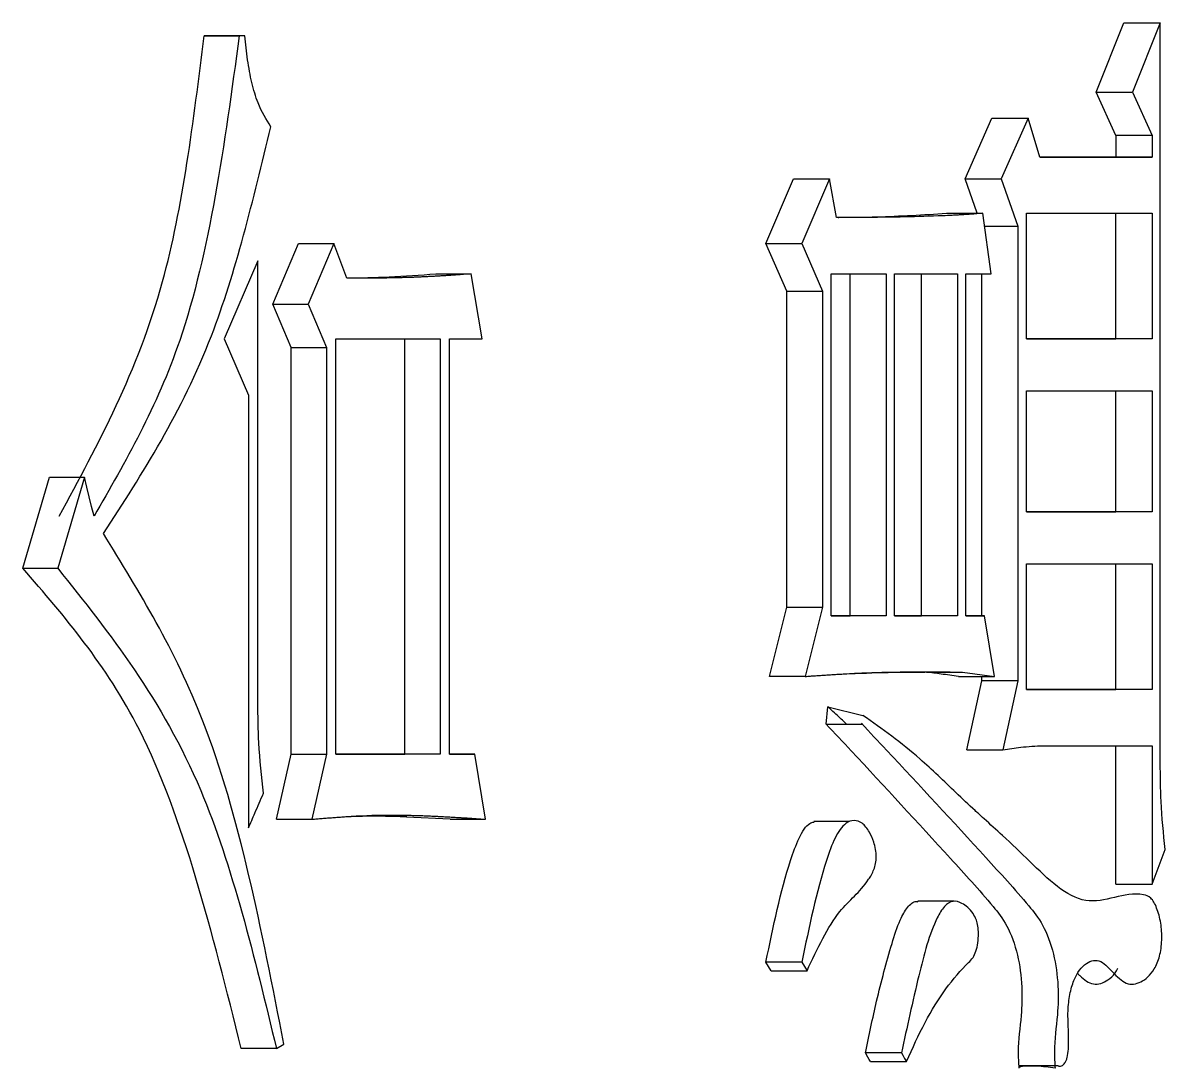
# Model space of a CAD drawing. Header units: millimetres. Extents: x 1890 to 4327, y 775 to 2498.
# Drawn here: x 3076.668 to 3079.524, y 1123.57 to 1126.182 of the extents above; entities that cross this region are included whole.
import ezdxf

# ---------------------------------------------------------------- set-up
doc = ezdxf.new("R2010")
doc.units = ezdxf.units.MM

msp = doc.modelspace()

# ---------------------------------------------------------------- linework, layer by layer
at = {"color": 7, "linetype": 'Continuous', "lineweight": 25}
for p, q in [((3079.3511, 1126.009), (3079.4207, 1126.182)), ((3079.4207, 1126.182), (3079.5116, 1126.182)), ((3079.5116, 1126.182), (3079.4419, 1126.009)), ((3079.5115, 1124.3323), (3079.5116, 1126.182)), ((3077.1211, 1126.1495), (3077.209, 1126.1495)), ((3077.223, 1126.1495), (3077.1351, 1126.1495)), ((3077.223, 1126.1495), (3077.209, 1126.1495)), ((3079.3511, 1126.009), (3079.4419, 1126.009)), ((3079.4003, 1125.9008), (3079.3511, 1126.009)), ((3079.4419, 1126.009), (3079.4911, 1125.9008)), ((3079.0237, 1125.7926), (3079.0906, 1125.944)), ((3079.0906, 1125.944), (3079.181, 1125.944)), ((3079.181, 1125.944), (3079.114, 1125.7926)), ((3079.2102, 1125.8467), (3079.181, 1125.944)), ((3079.4911, 1125.9008), (3079.4003, 1125.9008)), ((3079.4003, 1125.9008), (3079.4003, 1125.8467)), ((3079.4911, 1125.9008), (3079.4911, 1125.8467)), ((3079.4003, 1125.8467), (3079.4911, 1125.8467)), ((3078.5258, 1125.6303), (3078.5948, 1125.7926)), ((3078.5948, 1125.7926), (3078.6846, 1125.7926)), ((3078.6846, 1125.7926), (3078.6155, 1125.6303)), ((3078.7018, 1125.6952), (3078.6846, 1125.7926)), ((3079.0237, 1125.7926), (3079.114, 1125.7926)), ((3079.0541, 1125.7061), (3079.0237, 1125.7926)), ((3079.114, 1125.7926), (3079.1559, 1125.6736)), ((3078.9775, 1125.7061), (3079.0678, 1125.7061)), ((3079.0888, 1125.5546), (3079.0678, 1125.7061)), ((3079.1768, 1125.3924), (3079.1768, 1125.7061)), ((3079.1768, 1125.7061), (3079.4911, 1125.7061)), ((3079.4003, 1125.3924), (3079.4003, 1125.7061)), ((3079.4911, 1125.7061), (3079.4911, 1125.3924)), ((3079.0723, 1125.6736), (3079.1559, 1125.6736)), ((3079.1559, 1125.6736), (3079.1559, 1124.5378)), ((3077.293, 1125.4789), (3077.3576, 1125.6303)), ((3077.3576, 1125.6303), (3077.4458, 1125.6303)), ((3077.4458, 1125.6303), (3077.3811, 1125.4789)), ((3077.4781, 1125.5438), (3077.4458, 1125.6303)), ((3078.5258, 1125.6303), (3078.6155, 1125.6303)), ((3078.5776, 1125.5113), (3078.5258, 1125.6303)), ((3078.6155, 1125.6303), (3078.6674, 1125.5113)), ((3077.2556, 1125.587), (3077.1715, 1125.3923)), ((3077.2556, 1124.4837), (3077.2556, 1125.587)), ((3077.7003, 1125.5546), (3077.7889, 1125.5546)), ((3077.8161, 1125.3923), (3077.7889, 1125.5546)), ((3078.6889, 1124.7), (3078.6889, 1125.5546)), ((3078.6889, 1125.5546), (3078.8262, 1125.5546)), ((3078.7362, 1124.7001), (3078.7362, 1125.5546)), ((3078.8262, 1125.5546), (3078.8262, 1124.7001)), ((3078.8475, 1124.7001), (3078.8475, 1125.5546)), ((3078.8475, 1125.5546), (3079.0046, 1125.5546)), ((3078.9144, 1124.7001), (3078.9144, 1125.5546)), ((3079.0046, 1125.5546), (3079.0046, 1124.7001)), ((3079.0257, 1125.5546), (3079.0888, 1125.5546)), ((3079.0257, 1124.7001), (3079.0257, 1125.5546)), ((3079.0655, 1124.7001), (3079.0655, 1125.5546)), ((3078.5776, 1125.5113), (3078.6674, 1125.5113)), ((3078.5776, 1124.7217), (3078.5776, 1125.5113)), ((3078.6674, 1125.5113), (3078.6674, 1124.7217)), ((3077.293, 1125.4789), (3077.3811, 1125.4789)), ((3077.3392, 1125.3707), (3077.293, 1125.4789)), ((3077.3811, 1125.4789), (3077.4273, 1125.3707)), ((3077.1715, 1125.3923), (3077.2323, 1125.2517)), ((3077.4504, 1124.3539), (3077.4504, 1125.3923)), ((3077.4504, 1125.3923), (3077.7117, 1125.3923)), ((3077.6231, 1124.3539), (3077.6232, 1125.3923)), ((3077.7117, 1125.3923), (3077.7117, 1124.3539)), ((3077.7344, 1125.3923), (3077.8161, 1125.3923)), ((3077.7344, 1124.3539), (3077.7344, 1125.3923)), ((3079.4911, 1125.3924), (3079.1768, 1125.3924)), ((3079.1768, 1125.3924), (3079.4003, 1125.3924)), ((3079.4911, 1125.3924), (3079.4003, 1125.3924)), ((3077.3392, 1125.3707), (3077.4273, 1125.3707)), ((3077.3392, 1124.3539), (3077.3392, 1125.3707)), ((3077.4273, 1125.3707), (3077.4273, 1124.3539)), ((3079.1768, 1124.9597), (3079.1768, 1125.2626)), ((3079.1768, 1125.2626), (3079.4911, 1125.2626)), ((3079.4003, 1124.9597), (3079.4003, 1125.2626)), ((3079.4911, 1125.2626), (3079.4911, 1124.9597)), ((3077.2323, 1125.2517), (3077.2323, 1124.17)), ((3076.6681, 1124.819), (3076.7348, 1125.0462)), ((3076.7348, 1125.0462), (3076.8222, 1125.0462)), ((3076.8222, 1125.0462), (3076.7554, 1124.819)), ((3079.4911, 1124.9597), (3079.1768, 1124.9597)), ((3079.1768, 1124.9597), (3079.4003, 1124.9597)), ((3079.4911, 1124.9597), (3079.4003, 1124.9597)), ((3079.1768, 1124.5162), (3079.1768, 1124.8299)), ((3079.1768, 1124.8299), (3079.4911, 1124.8299)), ((3079.4002, 1124.5162), (3079.4002, 1124.8299)), ((3079.4911, 1124.8299), (3079.4911, 1124.5162)), ((3078.5345, 1124.5486), (3078.5776, 1124.7217)), ((3078.5776, 1124.7217), (3078.6674, 1124.7217)), ((3078.6674, 1124.7217), (3078.6242, 1124.5486)), ((3078.8262, 1124.7001), (3078.6889, 1124.7)), ((3078.6889, 1124.7001), (3078.7362, 1124.7001)), ((3078.8262, 1124.7001), (3078.7362, 1124.7001)), ((3079.0046, 1124.7001), (3078.8475, 1124.7001)), ((3078.8475, 1124.7001), (3078.9144, 1124.7001)), ((3079.0046, 1124.7001), (3078.9144, 1124.7001)), ((3079.072, 1124.7001), (3079.0257, 1124.7001)), ((3079.0257, 1124.7001), (3079.072, 1124.7001)), ((3079.0972, 1124.5486), (3079.072, 1124.7001)), ((3078.6242, 1124.5486), (3078.5345, 1124.5486)), ((3078.927, 1124.5594), (3078.9191, 1124.5595)), ((3078.927, 1124.5594), (3079.0172, 1124.5594)), ((3079.0069, 1124.5486), (3079.0972, 1124.5486)), ((3079.0172, 1124.5594), (3079.0972, 1124.5486)), ((3079.0655, 1124.5378), (3079.0655, 1124.5486)), ((3079.0279, 1124.3647), (3079.0655, 1124.5378)), ((3079.1559, 1124.5378), (3079.0655, 1124.5378)), ((3079.1559, 1124.5378), (3079.1182, 1124.3647)), ((3079.4911, 1124.5162), (3079.1768, 1124.5162)), ((3079.1768, 1124.5162), (3079.4002, 1124.5162)), ((3079.4911, 1124.5162), (3079.4002, 1124.5162)), ((3078.6764, 1124.4296), (3078.6806, 1124.4729)), ((3078.6806, 1124.4729), (3078.7684, 1124.4512)), ((3079.4002, 1124.0294), (3079.4002, 1124.3755)), ((3079.4911, 1124.3755), (3079.4911, 1124.0294)), ((3077.3022, 1124.1916), (3077.3392, 1124.3539)), ((3077.3392, 1124.3539), (3077.4273, 1124.3539)), ((3077.4273, 1124.3539), (3077.3903, 1124.1916)), ((3077.7117, 1124.3539), (3077.4504, 1124.3539)), ((3077.4504, 1124.3539), (3077.6231, 1124.3539)), ((3077.7117, 1124.3539), (3077.6231, 1124.3539)), ((3077.798, 1124.3539), (3077.7344, 1124.3539)), ((3077.7344, 1124.3539), (3077.798, 1124.3539)), ((3077.8251, 1124.1916), (3077.798, 1124.3539)), ((3079.0279, 1124.3647), (3079.1182, 1124.3647)), ((3077.3022, 1124.1916), (3077.3903, 1124.1916)), ((3077.7365, 1124.1916), (3077.6275, 1124.197)), ((3077.7365, 1124.1916), (3077.8251, 1124.1916)), ((3078.735, 1124.1862), (3078.6451, 1124.1862)), ((3079.4911, 1124.0294), (3079.5238, 1124.1159)), ((3078.9964, 1123.9868), (3078.9053, 1123.9868)), ((3078.5388, 1123.813), (3078.5258, 1123.8347)), ((3078.6155, 1123.8347), (3078.6285, 1123.813)), ((3078.5388, 1123.813), (3078.6285, 1123.813)), ((3077.3021, 1123.6183), (3077.2141, 1123.6183)), ((3077.3021, 1123.6183), (3077.3207, 1123.6291)), ((3078.8645, 1123.6075), (3078.7745, 1123.6075)), ((3078.7872, 1123.5859), (3078.8773, 1123.5859)), ((3079.256, 1123.5751), (3079.1655, 1123.5751))]:
    msp.add_line(p, q, dxfattribs=at)
at = {"color": 7, "linetype": 'Continuous', "lineweight": 25, "flags": 128}
for points in [[(3077.1351, 1126.1495), (3077.1272, 1126.1495), (3077.1211, 1126.1495)], [(3076.846, 1124.9488), (3076.84, 1124.9731), (3076.8341, 1124.9975), (3076.8281, 1125.0218), (3076.8222, 1125.0462)], [(3078.6764, 1124.4296), (3078.7168, 1124.4296), (3078.7415, 1124.4296), (3078.7663, 1124.4296)], [(3079.4002, 1124.0294), (3079.423, 1124.0294), (3079.4457, 1124.0294), (3079.4684, 1124.0294), (3079.4911, 1124.0294)], [(3078.6155, 1123.8347), (3078.5822, 1123.8347), (3078.554, 1123.8347), (3078.5258, 1123.8347)], [(3078.7873, 1123.5859), (3078.784, 1123.5914), (3078.7808, 1123.5969), (3078.7745, 1123.6075)], [(3078.8645, 1123.6075), (3078.8678, 1123.602), (3078.8725, 1123.594), (3078.8773, 1123.5859)]]:
    msp.add_lwpolyline(points, dxfattribs=at)
at = {"color": 7, "linetype": 'Continuous', "lineweight": 25}
for points, knots in [([(3076.7585, 1124.9488), (3076.857, 1125.1295), (3077.036, 1125.4582), (3077.0947, 1125.935), (3077.1211, 1126.1495)], [0, 0, 0, 0, 0.5499053, 1, 1, 1, 1]), ([(3077.209, 1126.1495), (3077.172, 1125.8785), (3077.107, 1125.4018), (3076.9246, 1125.0854), (3076.846, 1124.9488)], [0, 0, 0, 0, 0.568428, 1, 1, 1, 1]), ([(3077.2882, 1125.9224), (3077.2767, 1125.9408), (3077.2576, 1125.9714), (3077.2399, 1126.0324), (3077.2292, 1126.0893), (3077.225, 1126.1294), (3077.223, 1126.1495)], [0, 0, 0, 0, 0.329917, 0.550134, 0.774051, 1, 1, 1, 1]), ([(3076.8697, 1124.9055), (3076.9677, 1125.0569), (3077.1454, 1125.3316), (3077.244, 1125.7394), (3077.2882, 1125.9224)], [0, 0, 0, 0, 0.551247, 1, 1, 1, 1]), ([(3079.4911, 1125.8467), (3079.45, 1125.8467), (3079.3571, 1125.8467), (3079.2628, 1125.8467), (3079.2102, 1125.8467)], [0, 0, 0, 0, 0.44202, 1, 1, 1, 1]), ([(3079.2102, 1125.8467), (3079.2216, 1125.8467), (3079.2855, 1125.8467), (3079.3485, 1125.8467), (3079.4003, 1125.8467)], [0, 0, 0, 0, 0.178373, 1, 1, 1, 1]), ([(3079.0678, 1125.7061), (3079.0659, 1125.7059), (3079.06, 1125.7055), (3079.0502, 1125.7047), (3079.0385, 1125.7038), (3079.0287, 1125.7031), (3079.0209, 1125.7026), (3079.015, 1125.7022), (3079.0091, 1125.7018), (3079.0032, 1125.7015), (3078.9973, 1125.7012), (3078.9914, 1125.7009), (3078.9856, 1125.7006), (3078.9738, 1125.7), (3078.9325, 1125.6984), (3078.8851, 1125.6969), (3078.8435, 1125.6964), (3078.8316, 1125.6962), (3078.8256, 1125.6962), (3078.8197, 1125.6961), (3078.8137, 1125.696), (3078.8077, 1125.696), (3078.8018, 1125.6959), (3078.7958, 1125.6959), (3078.7899, 1125.6958), (3078.7839, 1125.6957), (3078.7779, 1125.6957), (3078.7719, 1125.6957), (3078.766, 1125.6956), (3078.76, 1125.6956), (3078.755, 1125.6955), (3078.751, 1125.6955), (3078.748, 1125.6955), (3078.745, 1125.6955), (3078.7421, 1125.6955), (3078.7391, 1125.6954), (3078.7361, 1125.6954), (3078.7331, 1125.6954), (3078.7301, 1125.6954), (3078.7271, 1125.6954), (3078.7241, 1125.6954), (3078.7211, 1125.6953), (3078.7181, 1125.6953), (3078.7151, 1125.6953), (3078.7121, 1125.6953), (3078.7091, 1125.6953), (3078.7057, 1125.6953), (3078.7033, 1125.6952), (3078.7018, 1125.6952)], [0, 0, 0, 0, 0.016204, 0.048613, 0.081022, 0.11343, 0.129634, 0.145839, 0.162043, 0.178247, 0.194452, 0.210656, 0.22686, 0.243065, 0.307882, 0.567153, 0.631971, 0.648175, 0.664379, 0.680583, 0.696788, 0.712992, 0.729196, 0.745401, 0.761605, 0.777809, 0.794014, 0.810218, 0.826422, 0.842626, 0.858831, 0.866933, 0.875035, 0.883137, 0.891239, 0.899342, 0.907444, 0.915546, 0.923648, 0.93175, 0.939852, 0.947954, 0.956057, 0.964159, 0.972261, 0.980363, 0.988465, 1, 1, 1, 1]), ([(3078.7062, 1125.6959), (3078.7067, 1125.6959), (3078.7391, 1125.6961), (3078.8299, 1125.697), (3078.9194, 1125.7025), (3078.9775, 1125.7061)], [0, 0, 0, 0, 0.005708, 0.354347, 1, 1, 1, 1]), ([(3077.4779, 1125.5444), (3077.5132, 1125.545), (3077.5877, 1125.5463), (3077.6615, 1125.5517), (3077.7003, 1125.5546)], [0, 0, 0, 0, 0.474595, 1, 1, 1, 1]), ([(3077.7889, 1125.5546), (3077.7826, 1125.5541), (3077.7732, 1125.5535), (3077.7606, 1125.5526), (3077.7511, 1125.5519), (3077.7416, 1125.5513), (3077.7322, 1125.5506), (3077.7227, 1125.55), (3077.7148, 1125.5495), (3077.7085, 1125.5492), (3077.7037, 1125.5489), (3077.699, 1125.5486), (3077.6942, 1125.5483), (3077.6895, 1125.5481), (3077.6847, 1125.5478), (3077.68, 1125.5476), (3077.6752, 1125.5473), (3077.6705, 1125.5471), (3077.6657, 1125.5469), (3077.661, 1125.5467), (3077.6562, 1125.5465), (3077.6515, 1125.5463), (3077.6467, 1125.5461), (3077.642, 1125.5459), (3077.6372, 1125.5458), (3077.6324, 1125.5456), (3077.6277, 1125.5455), (3077.6229, 1125.5453), (3077.6181, 1125.5452), (3077.6134, 1125.5451), (3077.6086, 1125.545), (3077.6038, 1125.5448), (3077.5991, 1125.5447), (3077.5943, 1125.5447), (3077.5895, 1125.5446), (3077.5847, 1125.5445), (3077.58, 1125.5444), (3077.5752, 1125.5443), (3077.5704, 1125.5443), (3077.5656, 1125.5442), (3077.5608, 1125.5442), (3077.5545, 1125.5441), (3077.5481, 1125.5441), (3077.5417, 1125.544), (3077.5369, 1125.544), (3077.5321, 1125.544), (3077.5273, 1125.5439), (3077.5226, 1125.5439), (3077.5178, 1125.5439), (3077.513, 1125.5439), (3077.5082, 1125.5438), (3077.5034, 1125.5438), (3077.4994, 1125.5438), (3077.4962, 1125.5438), (3077.4938, 1125.5438), (3077.4914, 1125.5438), (3077.489, 1125.5438), (3077.4866, 1125.5438), (3077.4842, 1125.5438), (3077.4814, 1125.5438), (3077.4793, 1125.5438), (3077.4781, 1125.5438)], [0, 0, 0, 0, 0.061285, 0.091928, 0.12257, 0.153213, 0.183855, 0.214498, 0.24514, 0.260462, 0.275783, 0.291104, 0.306426, 0.321747, 0.337068, 0.352389, 0.367711, 0.383032, 0.398353, 0.413674, 0.428996, 0.444317, 0.459638, 0.47496, 0.490281, 0.505602, 0.520923, 0.536245, 0.551566, 0.566887, 0.582209, 0.59753, 0.612851, 0.628172, 0.643494, 0.658815, 0.674136, 0.689457, 0.704779, 0.7201, 0.735421, 0.750743, 0.781385, 0.796706, 0.812028, 0.827349, 0.84267, 0.857991, 0.873313, 0.888634, 0.903955, 0.919277, 0.934598, 0.942258, 0.949919, 0.95758, 0.96524, 0.972901, 0.980562, 0.988222, 1, 1, 1, 1]), ([(3077.3207, 1123.6291), (3077.2648, 1123.9167), (3077.1663, 1124.4237), (3076.9593, 1124.76), (3076.8697, 1124.9055)], [0, 0, 0, 0, 0.567325, 1, 1, 1, 1]), ([(3077.2141, 1123.6183), (3077.1417, 1123.9086), (3077.0144, 1124.4186), (3076.7723, 1124.6985), (3076.6681, 1124.819)], [0, 0, 0, 0, 0.5693609, 1, 1, 1, 1]), ([(3076.6681, 1124.819), (3076.6755, 1124.819), (3076.6901, 1124.819), (3076.7192, 1124.819), (3076.741, 1124.819), (3076.7554, 1124.819)], [0, 0, 0, 0, 0.252356, 0.504904, 1, 1, 1, 1]), ([(3076.7554, 1124.819), (3076.886, 1124.6551), (3077.1238, 1124.3569), (3077.2468, 1123.8477), (3077.3021, 1123.6183)], [0, 0, 0, 0, 0.549466, 1, 1, 1, 1]), ([(3078.6242, 1124.5486), (3078.6263, 1124.5487), (3078.6294, 1124.549), (3078.6347, 1124.5493), (3078.64, 1124.5497), (3078.6463, 1124.5501), (3078.6526, 1124.5506), (3078.6589, 1124.551), (3078.6652, 1124.5514), (3078.6736, 1124.552), (3078.6841, 1124.5527), (3078.6966, 1124.5535), (3078.7092, 1124.5542), (3078.7343, 1124.5557), (3078.7636, 1124.5572), (3078.7928, 1124.5582), (3078.8073, 1124.5586), (3078.8177, 1124.5589), (3078.8282, 1124.5591), (3078.8406, 1124.5593), (3078.8531, 1124.5595), (3078.8655, 1124.5597), (3078.878, 1124.5598), (3078.8904, 1124.5599), (3078.9028, 1124.5599), (3078.9153, 1124.56), (3078.9256, 1124.5599), (3078.9339, 1124.5599), (3078.9401, 1124.5599), (3078.9463, 1124.5599), (3078.9524, 1124.5599), (3078.9586, 1124.5598), (3078.9648, 1124.5598), (3078.971, 1124.5598), (3078.9772, 1124.5597), (3078.9834, 1124.5597), (3078.9895, 1124.5596), (3078.9947, 1124.5596), (3078.9988, 1124.5596), (3079.0019, 1124.5595), (3079.005, 1124.5595), (3079.0081, 1124.5595), (3079.0106, 1124.5595), (3079.0137, 1124.5595), (3079.0157, 1124.5594), (3079.0172, 1124.5594)], [0, 0, 0, 0, 0.015876, 0.023814, 0.03969, 0.055566, 0.071442, 0.087319, 0.103195, 0.119071, 0.150823, 0.182575, 0.214327, 0.246079, 0.373089, 0.436594, 0.468346, 0.484222, 0.515974, 0.547726, 0.579478, 0.611231, 0.642983, 0.674735, 0.706487, 0.738239, 0.769992, 0.785868, 0.801744, 0.81762, 0.833496, 0.849372, 0.865248, 0.881124, 0.897, 0.912876, 0.928753, 0.944629, 0.952567, 0.960505, 0.968443, 0.976381, 0.984319, 0.988288, 1, 1, 1, 1]), ([(3078.7353, 1124.5557), (3078.7725, 1124.557), (3078.8284, 1124.559), (3078.8883, 1124.5594), (3078.9221, 1124.5595), (3078.9232, 1124.5595), (3078.9234, 1124.5595)], [0, 0, 0, 0, 0.5664829, 0.8519745, 0.9816337, 1, 1, 1, 1]), ([(3079.0069, 1124.5486), (3078.9997, 1124.5496), (3078.9853, 1124.5516), (3078.9587, 1124.5552), (3078.9392, 1124.5578), (3078.927, 1124.5594)], [0, 0, 0, 0, 0.271354, 0.542708, 1, 1, 1, 1]), ([(3077.2696, 1124.2565), (3077.265, 1124.2983), (3077.2569, 1124.3732), (3077.256, 1124.4499), (3077.2556, 1124.4837)], [0, 0, 0, 0, 0.5590432, 1, 1, 1, 1]), ([(3078.727, 1124.4296), (3078.7181, 1124.4379), (3078.7046, 1124.4505), (3078.6897, 1124.4644), (3078.6834, 1124.4703), (3078.6815, 1124.4721), (3078.6809, 1124.4727), (3078.6806, 1124.4729)], [0, 0, 0, 0, 0.57762, 0.877327, 0.960792, 0.985928, 1, 1, 1, 1]), ([(3078.6764, 1124.4296), (3078.6973, 1124.4073), (3078.8019, 1124.2957), (3078.9413, 1124.1434), (3079.0709, 1124.0027), (3079.1297, 1123.9291), (3079.1559, 1123.8584), (3079.1673, 1123.7767), (3079.1647, 1123.6936), (3079.1544, 1123.6276), (3079.1571, 1123.5832), (3079.158, 1123.5696)], [0, 0, 0, 0, 0.1024351, 0.5121529, 0.6908177, 0.7518366, 0.8136757, 0.8676501, 0.91383, 0.9734792, 1, 1, 1, 1]), ([(3078.7645, 1124.4314), (3078.7854, 1124.4091), (3078.8901, 1124.2977), (3079.0299, 1124.1461), (3079.1596, 1124.0039), (3079.2191, 1123.9311), (3079.2458, 1123.8608), (3079.2577, 1123.7791), (3079.2554, 1123.6948), (3079.2449, 1123.6282), (3079.2477, 1123.5832), (3079.2485, 1123.5696)], [0, 0, 0, 0, 0.102062, 0.510275, 0.689515, 0.750609, 0.812535, 0.866745, 0.912849, 0.973626, 1, 1, 1, 1]), ([(3079.256, 1123.5751), (3079.2589, 1123.5745), (3079.2649, 1123.5733), (3079.2718, 1123.5801), (3079.2765, 1123.5883), (3079.2801, 1123.5995), (3079.2832, 1123.6238), (3079.2822, 1123.6544), (3079.2812, 1123.6823), (3079.2805, 1123.7107), (3079.2829, 1123.7445), (3079.2919, 1123.7817), (3079.3056, 1123.8106), (3079.3221, 1123.8293), (3079.3401, 1123.8393), (3079.3646, 1123.8397), (3079.3925, 1123.8099), (3079.4261, 1123.7752), (3079.4633, 1123.7814), (3079.4898, 1123.804), (3079.5042, 1123.8317), (3079.51, 1123.8491), (3079.5138, 1123.8686), (3079.5154, 1123.8898), (3079.5152, 1123.9114), (3079.513, 1123.9326), (3079.5088, 1123.9524), (3079.5029, 1123.9699), (3079.4959, 1123.9846), (3079.4852, 1123.9991), (3079.4274, 1124.0155), (3079.3244, 1123.9503), (3079.2075, 1124.065), (3079.125, 1124.1447), (3079.0817, 1124.1831), (3079.0588, 1124.2039), (3079.0354, 1124.2254), (3078.9869, 1124.2709), (3078.8955, 1124.3607), (3078.8164, 1124.4171), (3078.7684, 1124.4512)], [0, 0, 0, 0, 0.0074279, 0.0151088, 0.018668, 0.0222618, 0.0303146, 0.0455372, 0.055335, 0.060934, 0.0765041, 0.0919131, 0.1068343, 0.1230066, 0.1386606, 0.1541664, 0.1852101, 0.2165399, 0.2480608, 0.27952, 0.2881035, 0.2959962, 0.3035999, 0.3113608, 0.3192842, 0.3270087, 0.3349183, 0.3433715, 0.3513163, 0.3590478, 0.3751738, 0.500216, 0.6249565, 0.6874438, 0.7294723, 0.7423687, 0.7498533, 0.7933768, 0.8747081, 1, 1, 1, 1]), ([(3079.1182, 1124.3647), (3079.1331, 1124.3673), (3079.1572, 1124.3716), (3079.1907, 1124.3741), (3079.2092, 1124.3751), (3079.2185, 1124.3755)], [0, 0, 0, 0, 0.443386, 0.721661, 1, 1, 1, 1]), ([(3079.2185, 1124.3755), (3079.2643, 1124.3755), (3079.3557, 1124.3755), (3079.446, 1124.3755), (3079.4911, 1124.3755)], [0, 0, 0, 0, 0.499996, 1, 1, 1, 1]), ([(3079.5238, 1124.1159), (3079.5197, 1124.1557), (3079.5125, 1124.2268), (3079.5118, 1124.3), (3079.5115, 1124.3323)], [0, 0, 0, 0, 0.558835, 1, 1, 1, 1]), ([(3077.2323, 1124.17), (3077.2376, 1124.1823), (3077.2465, 1124.2029), (3077.2589, 1124.2318), (3077.266, 1124.2483), (3077.2696, 1124.2565)], [0, 0, 0, 0, 0.428307, 0.714154, 1, 1, 1, 1]), ([(3077.3903, 1124.1916), (3077.3947, 1124.192), (3077.4013, 1124.1926), (3077.4122, 1124.1935), (3077.4232, 1124.1944), (3077.4341, 1124.1951), (3077.445, 1124.1959), (3077.4538, 1124.1965), (3077.4625, 1124.1971), (3077.469, 1124.1976), (3077.4821, 1124.1986), (3077.5279, 1124.2018), (3077.5736, 1124.2023), (3077.6148, 1124.202), (3077.6235, 1124.2018), (3077.6321, 1124.2016), (3077.6408, 1124.2014), (3077.6494, 1124.2012), (3077.6581, 1124.2009), (3077.6646, 1124.2007), (3077.67, 1124.2005), (3077.6754, 1124.2003), (3077.6797, 1124.2001), (3077.684, 1124.1999), (3077.6883, 1124.1997), (3077.6926, 1124.1995), (3077.698, 1124.1993), (3077.7023, 1124.1991), (3077.7067, 1124.1989), (3077.711, 1124.1986), (3077.7153, 1124.1984), (3077.7207, 1124.1981), (3077.725, 1124.1979), (3077.7293, 1124.1977), (3077.7336, 1124.1974), (3077.7379, 1124.1972), (3077.7422, 1124.1969), (3077.7465, 1124.1967), (3077.7508, 1124.1964), (3077.7562, 1124.1961), (3077.7605, 1124.1958), (3077.7658, 1124.1955), (3077.7701, 1124.1952), (3077.7744, 1124.195), (3077.7787, 1124.1947), (3077.783, 1124.1944), (3077.7884, 1124.1941), (3077.7927, 1124.1938), (3077.797, 1124.1935), (3077.8013, 1124.1932), (3077.8056, 1124.1929), (3077.8098, 1124.1926), (3077.814, 1124.1924), (3077.8191, 1124.192), (3077.8231, 1124.1917), (3077.8251, 1124.1916)], [0, 0, 0, 0, 0.029904, 0.044856, 0.07476, 0.104664, 0.119616, 0.14952, 0.164472, 0.179424, 0.194376, 0.254184, 0.493446, 0.508398, 0.538302, 0.553254, 0.568206, 0.59811, 0.613062, 0.628014, 0.642966, 0.650442, 0.665394, 0.67287, 0.680346, 0.695298, 0.702774, 0.717726, 0.725202, 0.732678, 0.74763, 0.755106, 0.770057, 0.777533, 0.785009, 0.799961, 0.807437, 0.814913, 0.829865, 0.837341, 0.852293, 0.859769, 0.874721, 0.882197, 0.889673, 0.904625, 0.912101, 0.927053, 0.934529, 0.942005, 0.956957, 0.964433, 0.971909, 0.985954, 1, 1, 1, 1]), ([(3077.4715, 1124.1978), (3077.4944, 1124.1989), (3077.5285, 1124.2005), (3077.5934, 1124.1994), (3077.6183, 1124.1987), (3077.6292, 1124.1983), (3077.6283, 1124.1983), (3077.6279, 1124.1983)], [0, 0, 0, 0, 0.522823, 0.776202, 0.909765, 0.965766, 1, 1, 1, 1]), ([(3078.5258, 1123.8347), (3078.544, 1123.923), (3078.5669, 1124.034), (3078.6073, 1124.1458), (3078.6286, 1124.1804), (3078.6425, 1124.1838), (3078.646, 1124.1846)], [0, 0, 0, 0, 0.631295, 0.792978, 0.948304, 1, 1, 1, 1]), ([(3078.6285, 1123.813), (3078.6544, 1123.8681), (3078.7001, 1123.9655), (3078.7654, 1124.0121), (3078.7941, 1124.0598), (3078.8003, 1124.0802), (3078.8024, 1124.0982), (3078.8003, 1124.1175), (3078.7944, 1124.1389), (3078.7835, 1124.1632), (3078.7667, 1124.1842), (3078.7459, 1124.1903), (3078.7217, 1124.1826), (3078.697, 1124.1466), (3078.6567, 1124.0331), (3078.6338, 1123.9226), (3078.6155, 1123.8347)], [0, 0, 0, 0, 0.207454, 0.367231, 0.400729, 0.416588, 0.431291, 0.448091, 0.466661, 0.497247, 0.538505, 0.578637, 0.620092, 0.68235, 0.74713, 1, 1, 1, 1]), ([(3078.7745, 1123.6075), (3078.7835, 1123.6511), (3078.8032, 1123.7455), (3078.8327, 1123.8556), (3078.8582, 1123.9366), (3078.8791, 1123.973), (3078.8954, 1123.9877), (3078.9043, 1123.9857), (3078.9056, 1123.9854)], [0, 0, 0, 0, 0.286852, 0.622404, 0.772133, 0.876755, 0.981673, 1, 1, 1, 1]), ([(3078.8773, 1123.5859), (3078.8924, 1123.6194), (3078.938, 1123.7209), (3078.997, 1123.8002), (3079.0431, 1123.844), (3079.0513, 1123.8613), (3079.056, 1123.8827), (3079.0576, 1123.9046), (3079.0562, 1123.9247), (3079.0516, 1123.9424), (3079.0385, 1123.9656), (3079.0184, 1123.982), (3078.9934, 1123.9899), (3078.9714, 1123.9762), (3078.9382, 1123.9203), (3078.904, 1123.7897), (3078.8785, 1123.6719), (3078.8645, 1123.6075)], [0, 0, 0, 0, 0.118686, 0.359193, 0.382947, 0.402076, 0.42122, 0.441112, 0.455767, 0.470498, 0.490907, 0.5484, 0.590659, 0.633123, 0.67426, 0.821854, 1, 1, 1, 1]), ([(3079.3047, 1123.8063), (3079.3066, 1123.8045), (3079.3193, 1123.792), (3079.3447, 1123.7731), (3079.3753, 1123.7852), (3079.396, 1123.8017), (3079.4034, 1123.8151), (3079.4056, 1123.8191)], [0, 0, 0, 0, 0.056784, 0.388506, 0.737485, 0.920114, 1, 1, 1, 1]), ([(3079.2485, 1123.5696), (3079.2332, 1123.5716), (3079.2065, 1123.5751), (3079.177, 1123.5753), (3079.1623, 1123.5734), (3079.1587, 1123.5716), (3079.1581, 1123.5705), (3079.1579, 1123.57), (3079.158, 1123.5697), (3079.158, 1123.5696)], [0, 0, 0, 0, 0.4936042, 0.8618762, 0.9556623, 0.9820838, 0.9915388, 0.9957956, 1, 1, 1, 1]), ([(3079.1655, 1123.5751), (3079.1638, 1123.5751), (3079.1613, 1123.5751), (3079.1588, 1123.5751), (3079.1582, 1123.5751), (3079.1582, 1123.5751), (3079.1582, 1123.5751), (3079.1631, 1123.5751), (3079.1816, 1123.5751), (3079.2024, 1123.5751), (3079.2185, 1123.5751), (3079.2262, 1123.5751)], [0, 0, 0, 0, 0.130494, 0.199379, 0.207103, 0.209603, 0.211282, 0.211887, 0.478621, 0.750544, 1, 1, 1, 1])]:
    msp.add_open_spline(points, degree=3, knots=knots, dxfattribs=at)

doc.saveas('drawing.dxf')
